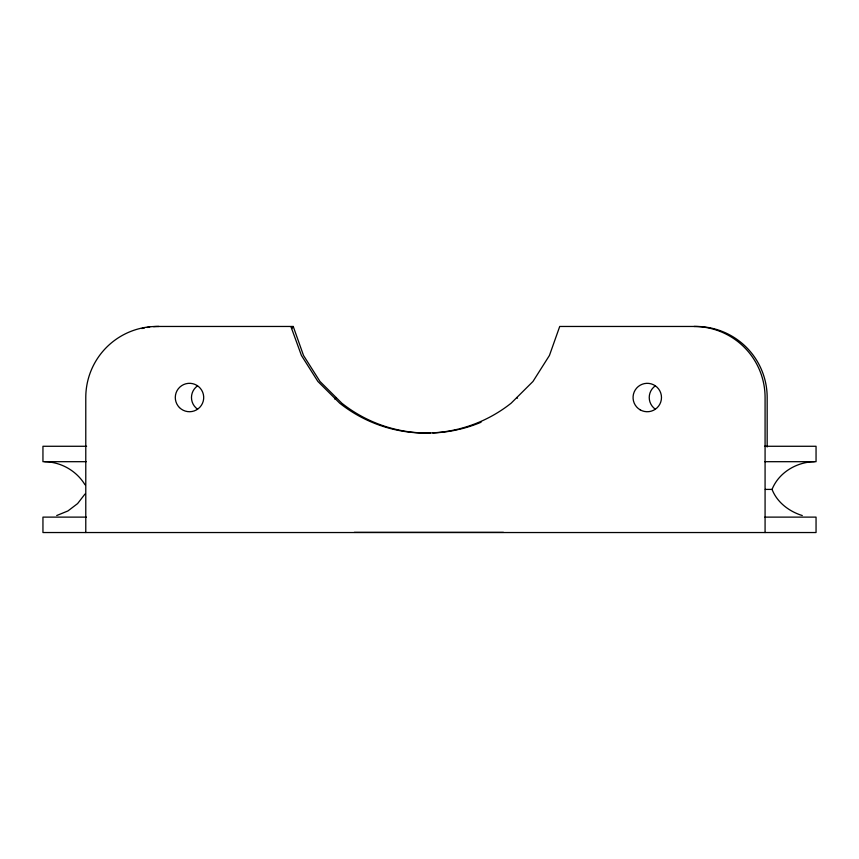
<?xml version="1.0" encoding="UTF-8"?>
<svg xmlns="http://www.w3.org/2000/svg" width="859" height="859" viewBox="0 0 859 859"><rect width="100%" height="100%" fill="white"/><g stroke="black" fill="none" stroke-linecap="round" stroke-linejoin="round"><path stroke-width="1.29" d="M767.173 446.981L767.173 397.524A71.061 71.061 0 0 0 696.112 326.463L559.724 326.463L549.438 355.465L532.977 381.46L511.159 403.172A137.891 137.891 0 0 1 339.702 403.172L317.884 381.46L301.423 355.465L290.965 326.699M802.285 515.54C789.228 511.524 777.084 502.408 772.058 489.405C778.716 472.6 796.572 462.024 814.343 461.691M291.759 328.546L293.23 326.463L303.517 355.465L319.978 381.46L341.796 403.172A137.891 137.891 0 0 0 430.187 433.033M85.009 494.022L77.6 503.589L67.958 510.933L56.715 515.54M334.656 398.995L336.116 397.524M293.23 326.463L156.843 326.463A71.061 71.061 0 0 0 85.782 397.524L85.782 532.537M86.609 446.272L42.95 446.272L42.95 461.691L86.19 461.691M764.531 446.272L816.05 446.272L816.05 461.691L764.821 461.691M765.294 489.405L772.058 489.405M86.34 517.118L42.95 517.118L42.95 532.537L816.05 532.537L816.05 517.118L764.918 517.118M354.241 532.365L503.471 532.365M44.657 461.691C61.01 461.97 76.526 470.786 85.009 484.787M516.828 397.524L517.505 398.2M765.079 532.537L765.079 397.524A71.061 71.061 0 0 0 694.018 326.463M141.821 328.557A71.061 71.061 0 0 1 144.419 327.955M147.029 327.462A71.061 71.061 0 0 1 149.659 327.064M153.621 326.656A71.061 71.061 0 0 1 158.936 326.463M481.072 422.231A137.891 137.891 0 0 1 459.404 429.317M458.105 429.618A137.891 137.891 0 0 1 432.861 432.947M197.538 409.163A14.216 14.216 0 0 1 197.538 385.874M655.299 409.163A14.216 14.216 0 0 1 655.299 385.874M640.159 409.829A14.216 14.216 0 0 0 661.484 397.524A14.216 14.216 0 0 0 640.159 385.219A14.216 14.216 0 0 0 640.159 409.829M179.456 407.574A14.216 14.216 0 0 0 203.229 401.196A14.216 14.216 0 0 0 185.823 383.79A14.216 14.216 0 0 0 179.456 407.574"/></g></svg>
